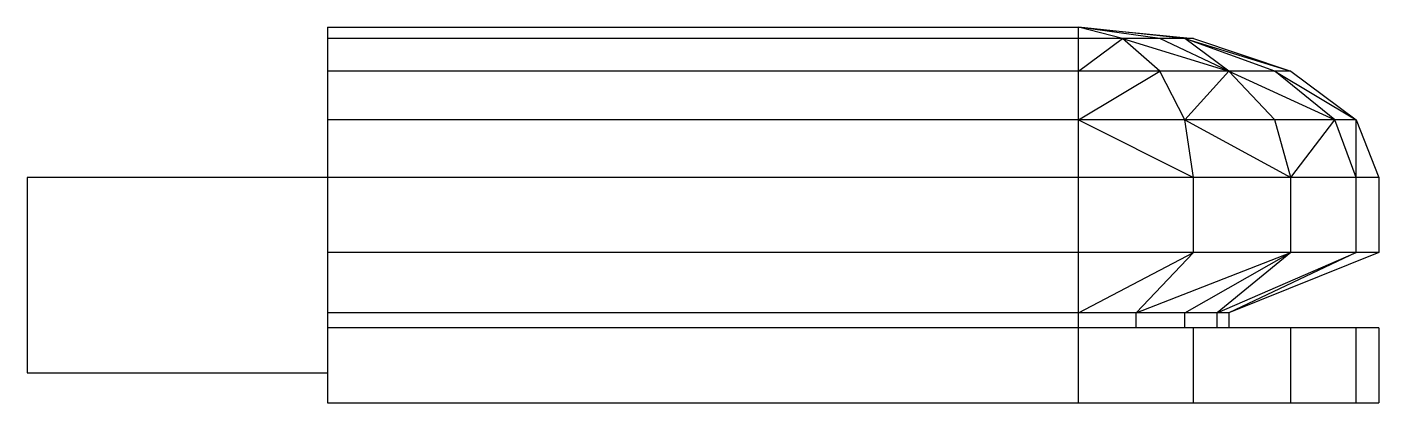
# Model space of a CAD drawing. Header units: metres. Extents: x -20 to 70, y 0 to 25.
import ezdxf

# ---------------------------------------------------------------- set-up
doc = ezdxf.new("R2010")
doc.units = ezdxf.units.M
doc.layers.get('0').update_dxf_attribs({"linetype": 'CONTINUOUS'})

msp = doc.modelspace()

# ---------------------------------------------------------------- linework, layer by layer
for p, q in [((0, 25), (50, 25)), ((0, 25), (0, 24.24)), ((50, 24.24), (50, 25)), ((52.93, 24.24), (50, 25)), ((55.41, 24.24), (50, 25)), ((57.07, 24.24), (50, 25)), ((50, 25), (57.65, 24.24)), ((50, 24.24), (0, 24.24)), ((0, 24.24), (0, 22.07)), ((50, 22.07), (50, 24.24)), ((52.93, 24.24), (50, 24.24)), ((50, 22.07), (52.93, 24.24)), ((55.41, 22.07), (52.93, 24.24)), ((55.41, 24.24), (52.93, 24.24)), ((52.93, 24.24), (60, 22.07)), ((60, 22.07), (55.41, 24.24)), ((57.07, 24.24), (55.41, 24.24)), ((60, 22.07), (57.07, 24.24)), ((63.07, 22.07), (57.07, 24.24)), ((57.65, 24.24), (57.07, 24.24)), ((57.07, 24.24), (64.14, 22.07)), ((57.65, 24.24), (64.14, 22.07)), ((50, 22.07), (0, 22.07)), ((0, 22.07), (0, 18.83)), ((50, 18.83), (50, 22.07)), ((55.41, 22.07), (50, 22.07)), ((50, 18.83), (55.41, 22.07)), ((57.07, 18.83), (55.41, 22.07)), ((60, 22.07), (55.41, 22.07)), ((57.07, 18.83), (60, 22.07)), ((63.07, 18.83), (60, 22.07)), ((63.07, 22.07), (60, 22.07)), ((60, 22.07), (67.07, 18.83)), ((67.07, 18.83), (63.07, 22.07)), ((64.14, 22.07), (63.07, 22.07)), ((63.07, 22.07), (68.48, 18.83)), ((64.14, 22.07), (68.48, 18.83)), ((50, 18.83), (0, 18.83)), ((0, 18.83), (0, 15)), ((50, 15), (50, 18.83)), ((57.07, 18.83), (50, 18.83)), ((50, 18.83), (57.65, 15)), ((57.65, 15), (57.07, 18.83)), ((63.07, 18.83), (57.07, 18.83)), ((57.07, 18.83), (64.14, 15)), ((64.14, 15), (63.07, 18.83)), ((67.07, 18.83), (63.07, 18.83)), ((64.14, 15), (67.07, 18.83)), ((68.48, 15), (67.07, 18.83)), ((68.48, 18.83), (67.07, 18.83)), ((68.48, 18.83), (70, 15)), ((68.48, 15), (68.48, 18.83)), ((-20, 15), (-20, 2)), ((0, 15), (-20, 15)), ((50, 15), (0, 15)), ((0, 15), (0, 10)), ((50, 10), (50, 15)), ((57.65, 15), (50, 15)), ((57.65, 10), (57.65, 15)), ((64.14, 15), (57.65, 15)), ((64.14, 10), (64.14, 15)), ((68.48, 15), (64.14, 15)), ((68.48, 10), (68.48, 15)), ((70, 15), (68.48, 15)), ((70, 15), (70, 10)), ((50, 10), (0, 10)), ((0, 10), (0, 6)), ((50, 6), (50, 10)), ((57.65, 10), (50, 10)), ((50, 6), (57.65, 10)), ((53.83, 6), (57.65, 10)), ((53.83, 6), (64.14, 10)), ((57.07, 6), (64.14, 10)), ((64.14, 10), (57.65, 10)), ((59.24, 6), (68.48, 10)), ((64.14, 10), (59.24, 6)), ((70, 10), (60, 6)), ((68.48, 10), (60, 6)), ((68.48, 10), (64.14, 10)), ((70, 10), (68.48, 10)), ((50, 6), (0, 6)), ((0, 6), (0, 5)), ((50, 5), (50, 6)), ((53.83, 6), (50, 6)), ((53.83, 5), (53.83, 6)), ((57.07, 6), (53.83, 6)), ((57.07, 5), (57.07, 6)), ((59.24, 6), (57.07, 6)), ((59.24, 5), (59.24, 6)), ((60, 6), (59.24, 6)), ((60, 6), (60, 5)), ((50, 5), (0, 5)), ((0, 5), (0, 2)), ((50, 0), (50, 5)), ((53.83, 5), (50, 5)), ((57.07, 5), (53.83, 5)), ((57.65, 5), (57.07, 5)), ((57.65, 0), (57.65, 5)), ((59.24, 5), (57.65, 5)), ((60, 5), (59.24, 5)), ((64.14, 5), (60, 5)), ((64.14, 0), (64.14, 5)), ((68.48, 5), (64.14, 5)), ((68.48, 0), (68.48, 5)), ((70, 5), (68.48, 5)), ((70, 5), (70, 0)), ((-20, 2), (0, 2)), ((0, 2), (0, 0)), ((0, 0), (50, 0)), ((50, 0), (57.65, 0)), ((57.65, 0), (64.14, 0)), ((64.14, 0), (68.48, 0)), ((68.48, 0), (70, 0))]:
    msp.add_line(p, q)

doc.saveas('drawing.dxf')
